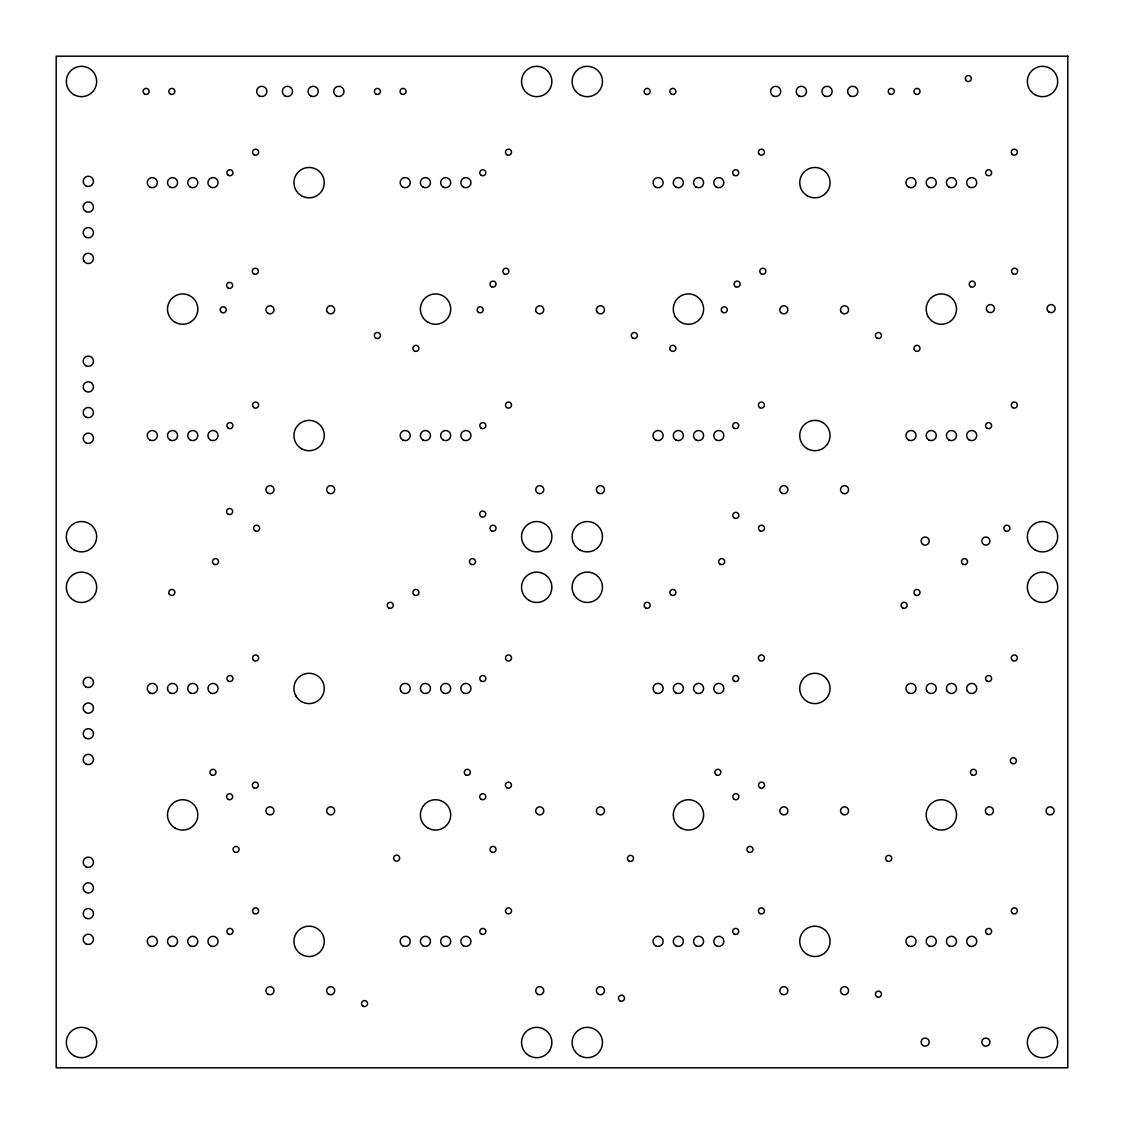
<?xml version="1.0" encoding="UTF-8"?>
<svg xmlns="http://www.w3.org/2000/svg" width="1124" height="1124" viewBox="0 0 1124 1124"><rect width="100%" height="100%" fill="white"/><g stroke="black" fill="none" stroke-linecap="round" stroke-linejoin="round"><path stroke-width="1.5" d="M1067.8 56.2L56.2 56.2L56.2 1067.8L1067.8 1067.8L1067.8 56.2M267.933 994.22A4.046 4.046 0 0 0 274.003 990.722A4.046 4.046 0 0 0 267.933 987.209A4.046 4.046 0 0 0 267.933 994.22M427.963 828.037A15.174 15.174 0 0 0 450.724 814.9A15.174 15.174 0 0 0 427.963 801.763A15.174 15.174 0 0 0 427.963 828.037M295.963 696.037A15.174 15.174 0 0 0 322.237 696.037A15.174 15.174 0 0 0 309.1 673.276A15.174 15.174 0 0 0 295.963 696.037M175.063 828.037A15.174 15.174 0 0 0 197.824 814.9A15.174 15.174 0 0 0 175.063 801.763A15.174 15.174 0 0 0 175.063 828.037M301.513 954.487A15.174 15.174 0 0 0 324.274 941.35A15.174 15.174 0 0 0 301.513 928.213A15.174 15.174 0 0 0 301.513 954.487M529.123 1055.647A15.174 15.174 0 0 0 551.884 1042.51A15.174 15.174 0 0 0 529.123 1029.373A15.174 15.174 0 0 0 529.123 1055.647M529.123 600.427A15.174 15.174 0 0 0 551.884 587.29A15.174 15.174 0 0 0 529.123 574.153A15.174 15.174 0 0 0 529.123 600.427M73.903 600.427A15.174 15.174 0 0 0 96.664 587.29A15.174 15.174 0 0 0 73.903 574.153A15.174 15.174 0 0 0 73.903 600.427M73.903 1055.647A15.174 15.174 0 0 0 96.664 1042.51A15.174 15.174 0 0 0 73.903 1029.373A15.174 15.174 0 0 0 73.903 1055.647M933.763 828.037A15.174 15.174 0 0 0 956.524 814.9A15.174 15.174 0 0 0 933.763 801.763A15.174 15.174 0 0 0 933.763 828.037M807.313 701.587A15.174 15.174 0 0 0 830.074 688.45A15.174 15.174 0 0 0 807.313 675.313A15.174 15.174 0 0 0 807.313 701.587M680.863 828.037A15.174 15.174 0 0 0 703.624 814.9A15.174 15.174 0 0 0 680.863 801.763A15.174 15.174 0 0 0 680.863 828.037M807.313 954.487A15.174 15.174 0 0 0 830.074 941.35A15.174 15.174 0 0 0 807.313 928.213A15.174 15.174 0 0 0 807.313 954.487M1034.923 1055.647A15.174 15.174 0 0 0 1057.684 1042.51A15.174 15.174 0 0 0 1034.923 1029.373A15.174 15.174 0 0 0 1034.923 1055.647M1034.923 600.427A15.174 15.174 0 0 0 1057.684 587.29A15.174 15.174 0 0 0 1034.923 574.153A15.174 15.174 0 0 0 1034.923 600.427M574.153 594.877A15.174 15.174 0 0 0 600.427 594.877A15.174 15.174 0 0 0 587.29 572.116A15.174 15.174 0 0 0 574.153 594.877M579.703 1055.647A15.174 15.174 0 0 0 602.464 1042.51A15.174 15.174 0 0 0 579.703 1029.373A15.174 15.174 0 0 0 579.703 1055.647M427.963 322.237A15.174 15.174 0 0 0 450.724 309.1A15.174 15.174 0 0 0 427.963 295.963A15.174 15.174 0 0 0 427.963 322.237M301.513 195.787A15.174 15.174 0 0 0 324.274 182.65A15.174 15.174 0 0 0 301.513 169.513A15.174 15.174 0 0 0 301.513 195.787M175.063 322.237A15.174 15.174 0 0 0 197.824 309.1A15.174 15.174 0 0 0 175.063 295.963A15.174 15.174 0 0 0 175.063 322.237M301.513 448.687A15.174 15.174 0 0 0 324.274 435.55A15.174 15.174 0 0 0 301.513 422.413A15.174 15.174 0 0 0 301.513 448.687M529.123 549.847A15.174 15.174 0 0 0 551.884 536.71A15.174 15.174 0 0 0 529.123 523.573A15.174 15.174 0 0 0 529.123 549.847M523.573 89.077A15.174 15.174 0 0 0 549.847 89.077A15.174 15.174 0 0 0 536.71 66.316A15.174 15.174 0 0 0 523.573 89.077M73.903 94.627A15.174 15.174 0 0 0 96.664 81.49A15.174 15.174 0 0 0 73.903 68.353A15.174 15.174 0 0 0 73.903 94.627M73.903 549.847A15.174 15.174 0 0 0 96.664 536.71A15.174 15.174 0 0 0 73.903 523.573A15.174 15.174 0 0 0 73.903 549.847M928.213 316.687A15.174 15.174 0 0 0 954.487 316.687A15.174 15.174 0 0 0 941.35 293.926A15.174 15.174 0 0 0 928.213 316.687M807.313 195.787A15.174 15.174 0 0 0 830.074 182.65A15.174 15.174 0 0 0 807.313 169.513A15.174 15.174 0 0 0 807.313 195.787M675.313 316.687A15.174 15.174 0 0 0 701.587 316.687A15.174 15.174 0 0 0 688.45 293.926A15.174 15.174 0 0 0 675.313 316.687M807.313 448.687A15.174 15.174 0 0 0 830.074 435.55A15.174 15.174 0 0 0 807.313 422.413A15.174 15.174 0 0 0 807.313 448.687M1034.923 549.847A15.174 15.174 0 0 0 1057.684 536.71A15.174 15.174 0 0 0 1034.923 523.573A15.174 15.174 0 0 0 1034.923 549.847M1034.923 94.627A15.174 15.174 0 0 0 1057.684 81.49A15.174 15.174 0 0 0 1034.923 68.353A15.174 15.174 0 0 0 1034.923 94.627M579.703 94.627A15.174 15.174 0 0 0 602.464 81.49A15.174 15.174 0 0 0 579.703 68.353A15.174 15.174 0 0 0 579.703 94.627M579.703 549.847A15.174 15.174 0 0 0 602.464 536.71A15.174 15.174 0 0 0 579.703 523.573A15.174 15.174 0 0 0 579.703 549.847M401.563 94.037A3.035 3.035 0 0 0 406.115 91.409A3.035 3.035 0 0 0 401.563 88.782A3.035 3.035 0 0 0 401.563 94.037M671.351 94.037A3.035 3.035 0 0 0 675.903 91.409A3.035 3.035 0 0 0 671.351 88.782A3.035 3.035 0 0 0 671.351 94.037M915.456 94.037A3.035 3.035 0 0 0 920.008 91.409A3.035 3.035 0 0 0 915.456 88.782A3.035 3.035 0 0 0 915.456 94.037M170.314 94.037A3.035 3.035 0 0 0 174.866 91.409A3.035 3.035 0 0 0 170.314 88.782A3.035 3.035 0 0 0 170.314 94.037M414.405 350.983A3.035 3.035 0 0 0 418.957 348.356A3.035 3.035 0 0 0 414.405 345.728A3.035 3.035 0 0 0 414.405 350.983M670.241 349.873A3.035 3.035 0 0 0 675.496 349.873A3.035 3.035 0 0 0 672.869 345.321A3.035 3.035 0 0 0 670.241 349.873M914.346 349.873A3.035 3.035 0 0 0 919.601 349.873A3.035 3.035 0 0 0 916.973 345.321A3.035 3.035 0 0 0 914.346 349.873M414.405 595.074A3.035 3.035 0 0 0 418.957 592.446A3.035 3.035 0 0 0 414.405 589.819A3.035 3.035 0 0 0 414.405 595.074M671.351 595.074A3.035 3.035 0 0 0 675.903 592.446A3.035 3.035 0 0 0 671.351 589.819A3.035 3.035 0 0 0 671.351 595.074M915.456 595.074A3.035 3.035 0 0 0 920.008 592.446A3.035 3.035 0 0 0 915.456 589.819A3.035 3.035 0 0 0 915.456 595.074M169.204 593.964A3.035 3.035 0 0 0 174.459 593.964A3.035 3.035 0 0 0 171.832 589.412A3.035 3.035 0 0 0 169.204 593.964M363.024 1006.191A3.035 3.035 0 0 0 367.576 1003.563A3.035 3.035 0 0 0 363.024 1000.936A3.035 3.035 0 0 0 363.024 1006.191M619.97 1000.824A3.035 3.035 0 0 0 624.523 998.196A3.035 3.035 0 0 0 619.97 995.569A3.035 3.035 0 0 0 619.97 1000.824M876.917 996.777A3.035 3.035 0 0 0 881.469 994.15A3.035 3.035 0 0 0 876.917 991.523A3.035 3.035 0 0 0 876.917 996.777M375.866 94.037A3.035 3.035 0 0 0 380.418 91.409A3.035 3.035 0 0 0 375.866 88.782A3.035 3.035 0 0 0 375.866 94.037M645.654 94.037A3.035 3.035 0 0 0 650.206 91.409A3.035 3.035 0 0 0 645.654 88.782A3.035 3.035 0 0 0 645.654 94.037M144.617 94.037A3.035 3.035 0 0 0 149.169 91.409A3.035 3.035 0 0 0 144.617 88.782A3.035 3.035 0 0 0 144.617 94.037M889.758 94.037A3.035 3.035 0 0 0 894.311 91.409A3.035 3.035 0 0 0 889.758 88.782A3.035 3.035 0 0 0 889.758 94.037M876.917 338.127A3.035 3.035 0 0 0 881.469 335.5A3.035 3.035 0 0 0 876.917 332.873A3.035 3.035 0 0 0 876.917 338.127M632.812 338.127A3.035 3.035 0 0 0 637.364 335.5A3.035 3.035 0 0 0 632.812 332.873A3.035 3.035 0 0 0 632.812 338.127M375.866 338.127A3.035 3.035 0 0 0 380.418 335.5A3.035 3.035 0 0 0 375.866 332.873A3.035 3.035 0 0 0 375.866 338.127M388.707 607.929A3.035 3.035 0 0 0 393.26 605.302A3.035 3.035 0 0 0 388.707 602.675A3.035 3.035 0 0 0 388.707 607.929M645.654 607.929A3.035 3.035 0 0 0 650.206 605.302A3.035 3.035 0 0 0 645.654 602.675A3.035 3.035 0 0 0 645.654 607.929M902.6 607.929A3.035 3.035 0 0 0 907.152 605.302A3.035 3.035 0 0 0 902.6 602.675A3.035 3.035 0 0 0 902.6 607.929M628.962 861.012A3.035 3.035 0 0 0 633.514 858.385A3.035 3.035 0 0 0 628.962 855.757A3.035 3.035 0 0 0 628.962 861.012M395.142 860.759A3.035 3.035 0 0 0 399.694 858.132A3.035 3.035 0 0 0 395.142 855.505A3.035 3.035 0 0 0 395.142 860.759M887.187 861.012A3.035 3.035 0 0 0 891.739 858.385A3.035 3.035 0 0 0 887.187 855.757A3.035 3.035 0 0 0 887.187 861.012M491.497 286.746A3.035 3.035 0 0 0 496.049 284.119A3.035 3.035 0 0 0 491.497 281.492A3.035 3.035 0 0 0 491.497 286.746M481.213 516.703A3.035 3.035 0 0 0 485.765 514.075A3.035 3.035 0 0 0 481.213 511.448A3.035 3.035 0 0 0 481.213 516.703M481.213 799.347A3.035 3.035 0 0 0 485.765 796.719A3.035 3.035 0 0 0 481.213 794.092A3.035 3.035 0 0 0 481.213 799.347M228.116 288.025A3.035 3.035 0 0 0 232.668 285.398A3.035 3.035 0 0 0 228.116 282.77A3.035 3.035 0 0 0 228.116 288.025M228.116 514.146A3.035 3.035 0 0 0 232.668 511.504A3.035 3.035 0 0 0 228.116 508.877A3.035 3.035 0 0 0 228.116 514.146M228.116 799.347A3.035 3.035 0 0 0 232.668 796.719A3.035 3.035 0 0 0 228.116 794.092A3.035 3.035 0 0 0 228.116 799.347M735.588 286.746A3.035 3.035 0 0 0 740.14 284.119A3.035 3.035 0 0 0 735.588 281.492A3.035 3.035 0 0 0 735.588 286.746M734.309 517.995A3.035 3.035 0 0 0 738.861 515.368A3.035 3.035 0 0 0 734.309 512.741A3.035 3.035 0 0 0 734.309 517.995M734.309 799.347A3.035 3.035 0 0 0 738.861 796.719A3.035 3.035 0 0 0 734.309 794.092A3.035 3.035 0 0 0 734.309 799.347M221.695 312.43A3.035 3.035 0 0 0 226.247 309.803A3.035 3.035 0 0 0 221.695 307.175A3.035 3.035 0 0 0 221.695 312.43M478.641 312.43A3.035 3.035 0 0 0 483.194 309.803A3.035 3.035 0 0 0 478.641 307.175A3.035 3.035 0 0 0 478.641 312.43M721.636 311.32A3.035 3.035 0 0 0 726.891 311.32A3.035 3.035 0 0 0 724.263 306.768A3.035 3.035 0 0 0 721.636 311.32M970.7 286.746A3.035 3.035 0 0 0 975.253 284.119A3.035 3.035 0 0 0 970.7 281.492A3.035 3.035 0 0 0 970.7 286.746M213.996 564.248A3.035 3.035 0 0 0 218.548 561.621A3.035 3.035 0 0 0 213.996 558.993A3.035 3.035 0 0 0 213.996 564.248M470.942 564.248A3.035 3.035 0 0 0 475.494 561.621A3.035 3.035 0 0 0 470.942 558.993A3.035 3.035 0 0 0 470.942 564.248M720.175 564.248A3.035 3.035 0 0 0 724.727 561.621A3.035 3.035 0 0 0 720.175 558.993A3.035 3.035 0 0 0 720.175 564.248M962.987 564.248A3.035 3.035 0 0 0 967.539 561.621A3.035 3.035 0 0 0 962.987 558.993A3.035 3.035 0 0 0 962.987 564.248M971.979 774.942A3.035 3.035 0 0 0 976.531 772.314A3.035 3.035 0 0 0 971.979 769.687A3.035 3.035 0 0 0 971.979 774.942M716.325 774.942A3.035 3.035 0 0 0 720.877 772.314A3.035 3.035 0 0 0 716.325 769.687A3.035 3.035 0 0 0 716.325 774.942M465.8 774.942A3.035 3.035 0 0 0 470.352 772.314A3.035 3.035 0 0 0 465.8 769.687A3.035 3.035 0 0 0 465.8 774.942M211.424 774.942A3.035 3.035 0 0 0 215.977 772.314A3.035 3.035 0 0 0 211.424 769.687A3.035 3.035 0 0 0 211.424 774.942M504.339 273.891A3.035 3.035 0 0 0 508.891 271.263A3.035 3.035 0 0 0 504.339 268.636A3.035 3.035 0 0 0 504.339 273.891M253.813 273.891A3.035 3.035 0 0 0 258.365 271.263A3.035 3.035 0 0 0 253.813 268.636A3.035 3.035 0 0 0 253.813 273.891M761.285 273.891A3.035 3.035 0 0 0 765.837 271.263A3.035 3.035 0 0 0 761.285 268.636A3.035 3.035 0 0 0 761.285 273.891M1013.089 273.891A3.035 3.035 0 0 0 1017.641 271.263A3.035 3.035 0 0 0 1013.089 268.636A3.035 3.035 0 0 0 1013.089 273.891M255.106 530.837A3.035 3.035 0 0 0 259.658 528.21A3.035 3.035 0 0 0 255.106 525.582A3.035 3.035 0 0 0 255.106 530.837M491.497 530.837A3.035 3.035 0 0 0 496.049 528.21A3.035 3.035 0 0 0 491.497 525.582A3.035 3.035 0 0 0 491.497 530.837M760.007 530.837A3.035 3.035 0 0 0 764.559 528.21A3.035 3.035 0 0 0 760.007 525.582A3.035 3.035 0 0 0 760.007 530.837M1005.39 530.837A3.035 3.035 0 0 0 1009.942 528.21A3.035 3.035 0 0 0 1005.39 525.582A3.035 3.035 0 0 0 1005.39 530.837M1011.811 763.379A3.035 3.035 0 0 0 1016.363 760.751A3.035 3.035 0 0 0 1011.811 758.124A3.035 3.035 0 0 0 1011.811 763.379M760.007 787.784A3.035 3.035 0 0 0 764.559 785.156A3.035 3.035 0 0 0 760.007 782.529A3.035 3.035 0 0 0 760.007 787.784M506.91 787.784A3.035 3.035 0 0 0 511.462 785.156A3.035 3.035 0 0 0 506.91 782.529A3.035 3.035 0 0 0 506.91 787.784M253.813 787.784A3.035 3.035 0 0 0 258.365 785.156A3.035 3.035 0 0 0 253.813 782.529A3.035 3.035 0 0 0 253.813 787.784M234.551 852.02A3.035 3.035 0 0 0 239.103 849.393A3.035 3.035 0 0 0 234.551 846.765A3.035 3.035 0 0 0 234.551 852.02M491.497 852.02A3.035 3.035 0 0 0 496.049 849.393A3.035 3.035 0 0 0 491.497 846.765A3.035 3.035 0 0 0 491.497 852.02M748.444 852.02A3.035 3.035 0 0 0 752.996 849.393A3.035 3.035 0 0 0 748.444 846.765A3.035 3.035 0 0 0 748.444 852.02M965.727 80.071A3.035 3.035 0 0 0 970.981 80.071A3.035 3.035 0 0 0 968.354 75.519A3.035 3.035 0 0 0 965.727 80.071M596.942 311.826A4.046 4.046 0 0 0 603.939 311.826A4.046 4.046 0 0 0 600.441 305.756A4.046 4.046 0 0 0 596.942 311.826M536.246 311.826A4.046 4.046 0 0 0 543.243 311.826A4.046 4.046 0 0 0 539.745 305.756A4.046 4.046 0 0 0 536.246 311.826M598.418 493.169A4.046 4.046 0 0 0 604.487 489.671A4.046 4.046 0 0 0 598.418 486.172A4.046 4.046 0 0 0 598.418 493.169M537.722 493.169A4.046 4.046 0 0 0 543.791 489.671A4.046 4.046 0 0 0 537.722 486.172A4.046 4.046 0 0 0 537.722 493.169M598.418 814.352A4.046 4.046 0 0 0 604.487 810.854A4.046 4.046 0 0 0 598.418 807.355A4.046 4.046 0 0 0 598.418 814.352M537.722 814.352A4.046 4.046 0 0 0 543.791 810.854A4.046 4.046 0 0 0 537.722 807.355A4.046 4.046 0 0 0 537.722 814.352M598.418 994.22A4.046 4.046 0 0 0 604.487 990.722A4.046 4.046 0 0 0 598.418 987.209A4.046 4.046 0 0 0 598.418 994.22M537.722 994.22A4.046 4.046 0 0 0 543.791 990.722A4.046 4.046 0 0 0 537.722 987.209A4.046 4.046 0 0 0 537.722 994.22M327.14 311.826A4.046 4.046 0 0 0 334.151 311.826A4.046 4.046 0 0 0 330.653 305.756A4.046 4.046 0 0 0 327.14 311.826M267.933 313.315A4.046 4.046 0 0 0 274.003 309.803A4.046 4.046 0 0 0 267.933 306.304A4.046 4.046 0 0 0 267.933 313.315M328.63 493.169A4.046 4.046 0 0 0 334.699 489.671A4.046 4.046 0 0 0 328.63 486.172A4.046 4.046 0 0 0 328.63 493.169M267.933 493.169A4.046 4.046 0 0 0 274.003 489.671A4.046 4.046 0 0 0 267.933 486.172A4.046 4.046 0 0 0 267.933 493.169M328.63 814.352A4.046 4.046 0 0 0 334.699 810.854A4.046 4.046 0 0 0 328.63 807.355A4.046 4.046 0 0 0 328.63 814.352M267.933 814.352A4.046 4.046 0 0 0 274.003 810.854A4.046 4.046 0 0 0 267.933 807.355A4.046 4.046 0 0 0 267.933 814.352M328.63 994.22A4.046 4.046 0 0 0 334.699 990.722A4.046 4.046 0 0 0 328.63 987.209A4.046 4.046 0 0 0 328.63 994.22M1049.085 312.093A4.046 4.046 0 0 0 1055.155 308.594A4.046 4.046 0 0 0 1049.085 305.096A4.046 4.046 0 0 0 1049.085 312.093M988.389 312.093A4.046 4.046 0 0 0 994.459 308.594A4.046 4.046 0 0 0 988.389 305.096A4.046 4.046 0 0 0 988.389 312.093M983.837 544.564A4.046 4.046 0 0 0 989.907 541.066A4.046 4.046 0 0 0 983.837 537.553A4.046 4.046 0 0 0 983.837 544.564M923.141 544.564A4.046 4.046 0 0 0 929.211 541.066A4.046 4.046 0 0 0 923.141 537.553A4.046 4.046 0 0 0 923.141 544.564M1048.074 814.352A4.046 4.046 0 0 0 1054.143 810.854A4.046 4.046 0 0 0 1048.074 807.355A4.046 4.046 0 0 0 1048.074 814.352M987.378 814.352A4.046 4.046 0 0 0 993.447 810.854A4.046 4.046 0 0 0 987.378 807.355A4.046 4.046 0 0 0 987.378 814.352M983.837 1045.615A4.046 4.046 0 0 0 989.907 1042.103A4.046 4.046 0 0 0 983.837 1038.604A4.046 4.046 0 0 0 983.837 1045.615M923.141 1045.615A4.046 4.046 0 0 0 929.211 1042.103A4.046 4.046 0 0 0 923.141 1038.604A4.046 4.046 0 0 0 923.141 1045.615M841.033 311.826A4.046 4.046 0 0 0 848.044 311.826A4.046 4.046 0 0 0 844.546 305.756A4.046 4.046 0 0 0 841.033 311.826M780.337 311.826A4.046 4.046 0 0 0 787.348 311.826A4.046 4.046 0 0 0 783.85 305.756A4.046 4.046 0 0 0 780.337 311.826M842.522 493.169A4.046 4.046 0 0 0 848.592 489.671A4.046 4.046 0 0 0 842.522 486.172A4.046 4.046 0 0 0 842.522 493.169M781.826 493.169A4.046 4.046 0 0 0 787.896 489.671A4.046 4.046 0 0 0 781.826 486.172A4.046 4.046 0 0 0 781.826 493.169M842.522 814.352A4.046 4.046 0 0 0 848.592 810.854A4.046 4.046 0 0 0 842.522 807.355A4.046 4.046 0 0 0 842.522 814.352M781.826 814.352A4.046 4.046 0 0 0 787.896 810.854A4.046 4.046 0 0 0 781.826 807.355A4.046 4.046 0 0 0 781.826 814.352M842.522 994.22A4.046 4.046 0 0 0 848.592 990.722A4.046 4.046 0 0 0 842.522 987.209A4.046 4.046 0 0 0 842.522 994.22M781.826 994.22A4.046 4.046 0 0 0 787.896 990.722A4.046 4.046 0 0 0 781.826 987.209A4.046 4.046 0 0 0 781.826 994.22M83.864 260.993A5.142 5.142 0 0 0 92.772 260.993A5.142 5.142 0 0 0 88.318 253.279A5.142 5.142 0 0 0 83.864 260.993M85.747 237.178A5.142 5.142 0 0 0 93.461 232.724A5.142 5.142 0 0 0 85.747 228.27A5.142 5.142 0 0 0 85.747 237.178M85.747 211.481A5.142 5.142 0 0 0 93.461 207.027A5.142 5.142 0 0 0 85.747 202.573A5.142 5.142 0 0 0 85.747 211.481M85.747 185.783A5.142 5.142 0 0 0 93.461 181.329A5.142 5.142 0 0 0 85.747 176.889A5.142 5.142 0 0 0 85.747 185.783M85.747 442.73A5.142 5.142 0 0 0 93.461 438.276A5.142 5.142 0 0 0 85.747 433.836A5.142 5.142 0 0 0 85.747 442.73M85.747 417.032A5.142 5.142 0 0 0 93.461 412.592A5.142 5.142 0 0 0 85.747 408.138A5.142 5.142 0 0 0 85.747 417.032M85.747 391.349A5.142 5.142 0 0 0 93.461 386.895A5.142 5.142 0 0 0 85.747 382.441A5.142 5.142 0 0 0 85.747 391.349M85.747 365.651A5.142 5.142 0 0 0 93.461 361.197A5.142 5.142 0 0 0 85.747 356.744A5.142 5.142 0 0 0 85.747 365.651M85.747 763.913A5.142 5.142 0 0 0 93.461 759.459A5.142 5.142 0 0 0 85.747 755.019A5.142 5.142 0 0 0 85.747 763.913M85.747 738.215A5.142 5.142 0 0 0 93.461 733.775A5.142 5.142 0 0 0 85.747 729.321A5.142 5.142 0 0 0 85.747 738.215M85.747 712.532A5.142 5.142 0 0 0 93.461 708.078A5.142 5.142 0 0 0 85.747 703.624A5.142 5.142 0 0 0 85.747 712.532M85.747 686.834A5.142 5.142 0 0 0 93.461 682.38A5.142 5.142 0 0 0 85.747 677.927A5.142 5.142 0 0 0 85.747 686.834M85.747 943.781A5.142 5.142 0 0 0 93.461 939.327A5.142 5.142 0 0 0 85.747 934.873A5.142 5.142 0 0 0 85.747 943.781M85.747 918.083A5.142 5.142 0 0 0 93.461 913.629A5.142 5.142 0 0 0 85.747 909.176A5.142 5.142 0 0 0 85.747 918.083M85.747 892.386A5.142 5.142 0 0 0 93.461 887.932A5.142 5.142 0 0 0 85.747 883.492A5.142 5.142 0 0 0 85.747 892.386M85.747 866.688A5.142 5.142 0 0 0 93.461 862.249A5.142 5.142 0 0 0 85.747 857.795A5.142 5.142 0 0 0 85.747 866.688M310.575 95.849A5.142 5.142 0 0 0 318.289 91.409A5.142 5.142 0 0 0 310.575 86.955A5.142 5.142 0 0 0 310.575 95.849M336.273 95.849A5.142 5.142 0 0 0 343.986 91.409A5.142 5.142 0 0 0 336.273 86.955A5.142 5.142 0 0 0 336.273 95.849M259.194 95.849A5.142 5.142 0 0 0 266.894 91.409A5.142 5.142 0 0 0 259.194 86.955A5.142 5.142 0 0 0 259.194 95.849M284.878 95.849A5.142 5.142 0 0 0 292.591 91.409A5.142 5.142 0 0 0 284.878 86.955A5.142 5.142 0 0 0 284.878 95.849M824.468 95.849A5.142 5.142 0 0 0 832.181 91.409A5.142 5.142 0 0 0 824.468 86.955A5.142 5.142 0 0 0 824.468 95.849M850.166 95.849A5.142 5.142 0 0 0 857.879 91.409A5.142 5.142 0 0 0 850.166 86.955A5.142 5.142 0 0 0 850.166 95.849M773.087 95.849A5.142 5.142 0 0 0 780.787 91.409A5.142 5.142 0 0 0 773.087 86.955A5.142 5.142 0 0 0 773.087 95.849M798.771 95.849A5.142 5.142 0 0 0 806.484 91.409A5.142 5.142 0 0 0 798.771 86.955A5.142 5.142 0 0 0 798.771 95.849M422.905 945.734A5.058 5.058 0 0 0 430.492 941.35A5.058 5.058 0 0 0 422.905 936.966A5.058 5.058 0 0 0 422.905 945.734M170.005 945.734A5.058 5.058 0 0 0 177.592 941.35A5.058 5.058 0 0 0 170.005 936.966A5.058 5.058 0 0 0 170.005 945.734M421.05 690.979A5.058 5.058 0 0 0 429.818 690.979A5.058 5.058 0 0 0 425.434 683.392A5.058 5.058 0 0 0 421.05 690.979M170.005 692.834A5.058 5.058 0 0 0 177.592 688.45A5.058 5.058 0 0 0 170.005 684.066A5.058 5.058 0 0 0 170.005 692.834M443.137 945.734A5.058 5.058 0 0 0 450.724 941.35A5.058 5.058 0 0 0 443.137 936.966A5.058 5.058 0 0 0 443.137 945.734M190.237 945.734A5.058 5.058 0 0 0 197.824 941.35A5.058 5.058 0 0 0 190.237 936.966A5.058 5.058 0 0 0 190.237 945.734M443.137 692.834A5.058 5.058 0 0 0 450.724 688.45A5.058 5.058 0 0 0 443.137 684.066A5.058 5.058 0 0 0 443.137 692.834M190.237 692.834A5.058 5.058 0 0 0 197.824 688.45A5.058 5.058 0 0 0 190.237 684.066A5.058 5.058 0 0 0 190.237 692.834M402.673 945.734A5.058 5.058 0 0 0 410.26 941.35A5.058 5.058 0 0 0 402.673 936.966A5.058 5.058 0 0 0 402.673 945.734M149.773 945.734A5.058 5.058 0 0 0 157.36 941.35A5.058 5.058 0 0 0 149.773 936.966A5.058 5.058 0 0 0 149.773 945.734M400.818 690.979A5.058 5.058 0 0 0 409.586 690.979A5.058 5.058 0 0 0 405.202 683.392A5.058 5.058 0 0 0 400.818 690.979M149.773 692.834A5.058 5.058 0 0 0 157.36 688.45A5.058 5.058 0 0 0 149.773 684.066A5.058 5.058 0 0 0 149.773 692.834M463.369 945.734A5.058 5.058 0 0 0 470.956 941.35A5.058 5.058 0 0 0 463.369 936.966A5.058 5.058 0 0 0 463.369 945.734M210.469 945.734A5.058 5.058 0 0 0 218.056 941.35A5.058 5.058 0 0 0 210.469 936.966A5.058 5.058 0 0 0 210.469 945.734M463.369 692.834A5.058 5.058 0 0 0 470.956 688.45A5.058 5.058 0 0 0 463.369 684.066A5.058 5.058 0 0 0 463.369 692.834M210.469 692.834A5.058 5.058 0 0 0 218.056 688.45A5.058 5.058 0 0 0 210.469 684.066A5.058 5.058 0 0 0 210.469 692.834M506.994 913.503A3.035 3.035 0 0 0 511.546 910.876A3.035 3.035 0 0 0 506.994 908.248A3.035 3.035 0 0 0 506.994 913.503M481.297 934.058A3.035 3.035 0 0 0 485.849 931.431A3.035 3.035 0 0 0 481.297 928.803A3.035 3.035 0 0 0 481.297 934.058M254.094 913.503A3.035 3.035 0 0 0 258.646 910.876A3.035 3.035 0 0 0 254.094 908.248A3.035 3.035 0 0 0 254.094 913.503M228.397 934.058A3.035 3.035 0 0 0 232.949 931.431A3.035 3.035 0 0 0 228.397 928.803A3.035 3.035 0 0 0 228.397 934.058M506.994 660.603A3.035 3.035 0 0 0 511.546 657.976A3.035 3.035 0 0 0 506.994 655.348A3.035 3.035 0 0 0 506.994 660.603M481.297 681.158A3.035 3.035 0 0 0 485.849 678.531A3.035 3.035 0 0 0 481.297 675.903A3.035 3.035 0 0 0 481.297 681.158M254.094 660.603A3.035 3.035 0 0 0 258.646 657.976A3.035 3.035 0 0 0 254.094 655.348A3.035 3.035 0 0 0 254.094 660.603M228.397 681.158A3.035 3.035 0 0 0 232.949 678.531A3.035 3.035 0 0 0 228.397 675.903A3.035 3.035 0 0 0 228.397 681.158M928.705 945.734A5.058 5.058 0 0 0 936.292 941.35A5.058 5.058 0 0 0 928.705 936.966A5.058 5.058 0 0 0 928.705 945.734M675.805 945.734A5.058 5.058 0 0 0 683.392 941.35A5.058 5.058 0 0 0 675.805 936.966A5.058 5.058 0 0 0 675.805 945.734M926.85 690.979A5.058 5.058 0 0 0 935.618 690.979A5.058 5.058 0 0 0 931.234 683.392A5.058 5.058 0 0 0 926.85 690.979M675.805 692.834A5.058 5.058 0 0 0 683.392 688.45A5.058 5.058 0 0 0 675.805 684.066A5.058 5.058 0 0 0 675.805 692.834M948.937 945.734A5.058 5.058 0 0 0 956.524 941.35A5.058 5.058 0 0 0 948.937 936.966A5.058 5.058 0 0 0 948.937 945.734M696.037 945.734A5.058 5.058 0 0 0 703.624 941.35A5.058 5.058 0 0 0 696.037 936.966A5.058 5.058 0 0 0 696.037 945.734M947.082 690.979A5.058 5.058 0 0 0 955.85 690.979A5.058 5.058 0 0 0 951.466 683.392A5.058 5.058 0 0 0 947.082 690.979M696.037 692.834A5.058 5.058 0 0 0 703.624 688.45A5.058 5.058 0 0 0 696.037 684.066A5.058 5.058 0 0 0 696.037 692.834M908.473 945.734A5.058 5.058 0 0 0 916.06 941.35A5.058 5.058 0 0 0 908.473 936.966A5.058 5.058 0 0 0 908.473 945.734M655.573 945.734A5.058 5.058 0 0 0 663.16 941.35A5.058 5.058 0 0 0 655.573 936.966A5.058 5.058 0 0 0 655.573 945.734M908.473 692.834A5.058 5.058 0 0 0 916.06 688.45A5.058 5.058 0 0 0 908.473 684.066A5.058 5.058 0 0 0 908.473 692.834M655.573 692.834A5.058 5.058 0 0 0 663.16 688.45A5.058 5.058 0 0 0 655.573 684.066A5.058 5.058 0 0 0 655.573 692.834M969.169 945.734A5.058 5.058 0 0 0 976.756 941.35A5.058 5.058 0 0 0 969.169 936.966A5.058 5.058 0 0 0 969.169 945.734M716.269 945.734A5.058 5.058 0 0 0 723.856 941.35A5.058 5.058 0 0 0 716.269 936.966A5.058 5.058 0 0 0 716.269 945.734M967.314 690.979A5.058 5.058 0 0 0 976.082 690.979A5.058 5.058 0 0 0 971.698 683.392A5.058 5.058 0 0 0 967.314 690.979M716.269 692.834A5.058 5.058 0 0 0 723.856 688.45A5.058 5.058 0 0 0 716.269 684.066A5.058 5.058 0 0 0 716.269 692.834M1012.794 913.503A3.035 3.035 0 0 0 1017.346 910.876A3.035 3.035 0 0 0 1012.794 908.248A3.035 3.035 0 0 0 1012.794 913.503M987.097 934.058A3.035 3.035 0 0 0 991.649 931.431A3.035 3.035 0 0 0 987.097 928.803A3.035 3.035 0 0 0 987.097 934.058M759.894 913.503A3.035 3.035 0 0 0 764.446 910.876A3.035 3.035 0 0 0 759.894 908.248A3.035 3.035 0 0 0 759.894 913.503M734.197 934.058A3.035 3.035 0 0 0 738.749 931.431A3.035 3.035 0 0 0 734.197 928.803A3.035 3.035 0 0 0 734.197 934.058M1012.794 660.603A3.035 3.035 0 0 0 1017.346 657.976A3.035 3.035 0 0 0 1012.794 655.348A3.035 3.035 0 0 0 1012.794 660.603M987.097 681.158A3.035 3.035 0 0 0 991.649 678.531A3.035 3.035 0 0 0 987.097 675.903A3.035 3.035 0 0 0 987.097 681.158M759.894 660.603A3.035 3.035 0 0 0 764.446 657.976A3.035 3.035 0 0 0 759.894 655.348A3.035 3.035 0 0 0 759.894 660.603M734.197 681.158A3.035 3.035 0 0 0 738.749 678.531A3.035 3.035 0 0 0 734.197 675.903A3.035 3.035 0 0 0 734.197 681.158M422.905 439.934A5.058 5.058 0 0 0 430.492 435.55A5.058 5.058 0 0 0 422.905 431.166A5.058 5.058 0 0 0 422.905 439.934M170.005 439.934A5.058 5.058 0 0 0 177.592 435.55A5.058 5.058 0 0 0 170.005 431.166A5.058 5.058 0 0 0 170.005 439.934M422.905 187.034A5.058 5.058 0 0 0 430.492 182.65A5.058 5.058 0 0 0 422.905 178.266A5.058 5.058 0 0 0 422.905 187.034M170.005 187.034A5.058 5.058 0 0 0 177.592 182.65A5.058 5.058 0 0 0 170.005 178.266A5.058 5.058 0 0 0 170.005 187.034M443.137 439.934A5.058 5.058 0 0 0 450.724 435.55A5.058 5.058 0 0 0 443.137 431.166A5.058 5.058 0 0 0 443.137 439.934M190.237 439.934A5.058 5.058 0 0 0 197.824 435.55A5.058 5.058 0 0 0 190.237 431.166A5.058 5.058 0 0 0 190.237 439.934M443.137 187.034A5.058 5.058 0 0 0 450.724 182.65A5.058 5.058 0 0 0 443.137 178.266A5.058 5.058 0 0 0 443.137 187.034M190.237 187.034A5.058 5.058 0 0 0 197.824 182.65A5.058 5.058 0 0 0 190.237 178.266A5.058 5.058 0 0 0 190.237 187.034M402.673 439.934A5.058 5.058 0 0 0 410.26 435.55A5.058 5.058 0 0 0 402.673 431.166A5.058 5.058 0 0 0 402.673 439.934M149.773 439.934A5.058 5.058 0 0 0 157.36 435.55A5.058 5.058 0 0 0 149.773 431.166A5.058 5.058 0 0 0 149.773 439.934M402.673 187.034A5.058 5.058 0 0 0 410.26 182.65A5.058 5.058 0 0 0 402.673 178.266A5.058 5.058 0 0 0 402.673 187.034M149.773 187.034A5.058 5.058 0 0 0 157.36 182.65A5.058 5.058 0 0 0 149.773 178.266A5.058 5.058 0 0 0 149.773 187.034M463.369 439.934A5.058 5.058 0 0 0 470.956 435.55A5.058 5.058 0 0 0 463.369 431.166A5.058 5.058 0 0 0 463.369 439.934M210.469 439.934A5.058 5.058 0 0 0 218.056 435.55A5.058 5.058 0 0 0 210.469 431.166A5.058 5.058 0 0 0 210.469 439.934M463.369 187.034A5.058 5.058 0 0 0 470.956 182.65A5.058 5.058 0 0 0 463.369 178.266A5.058 5.058 0 0 0 463.369 187.034M210.469 187.034A5.058 5.058 0 0 0 218.056 182.65A5.058 5.058 0 0 0 210.469 178.266A5.058 5.058 0 0 0 210.469 187.034M506.994 407.703A3.035 3.035 0 0 0 511.546 405.076A3.035 3.035 0 0 0 506.994 402.448A3.035 3.035 0 0 0 506.994 407.703M481.297 428.258A3.035 3.035 0 0 0 485.849 425.631A3.035 3.035 0 0 0 481.297 423.003A3.035 3.035 0 0 0 481.297 428.258M254.094 407.703A3.035 3.035 0 0 0 258.646 405.076A3.035 3.035 0 0 0 254.094 402.448A3.035 3.035 0 0 0 254.094 407.703M228.397 428.258A3.035 3.035 0 0 0 232.949 425.631A3.035 3.035 0 0 0 228.397 423.003A3.035 3.035 0 0 0 228.397 428.258M506.994 154.803A3.035 3.035 0 0 0 511.546 152.176A3.035 3.035 0 0 0 506.994 149.548A3.035 3.035 0 0 0 506.994 154.803M481.297 175.358A3.035 3.035 0 0 0 485.849 172.731A3.035 3.035 0 0 0 481.297 170.103A3.035 3.035 0 0 0 481.297 175.358M254.094 154.803A3.035 3.035 0 0 0 258.646 152.176A3.035 3.035 0 0 0 254.094 149.548A3.035 3.035 0 0 0 254.094 154.803M228.397 175.358A3.035 3.035 0 0 0 232.949 172.731A3.035 3.035 0 0 0 228.397 170.103A3.035 3.035 0 0 0 228.397 175.358M928.705 439.934A5.058 5.058 0 0 0 936.292 435.55A5.058 5.058 0 0 0 928.705 431.166A5.058 5.058 0 0 0 928.705 439.934M675.805 439.934A5.058 5.058 0 0 0 683.392 435.55A5.058 5.058 0 0 0 675.805 431.166A5.058 5.058 0 0 0 675.805 439.934M928.705 187.034A5.058 5.058 0 0 0 936.292 182.65A5.058 5.058 0 0 0 928.705 178.266A5.058 5.058 0 0 0 928.705 187.034M675.805 187.034A5.058 5.058 0 0 0 683.392 182.65A5.058 5.058 0 0 0 675.805 178.266A5.058 5.058 0 0 0 675.805 187.034M948.937 439.934A5.058 5.058 0 0 0 956.524 435.55A5.058 5.058 0 0 0 948.937 431.166A5.058 5.058 0 0 0 948.937 439.934M696.037 439.934A5.058 5.058 0 0 0 703.624 435.55A5.058 5.058 0 0 0 696.037 431.166A5.058 5.058 0 0 0 696.037 439.934M948.937 187.034A5.058 5.058 0 0 0 956.524 182.65A5.058 5.058 0 0 0 948.937 178.266A5.058 5.058 0 0 0 948.937 187.034M696.037 187.034A5.058 5.058 0 0 0 703.624 182.65A5.058 5.058 0 0 0 696.037 178.266A5.058 5.058 0 0 0 696.037 187.034M908.473 439.934A5.058 5.058 0 0 0 916.06 435.55A5.058 5.058 0 0 0 908.473 431.166A5.058 5.058 0 0 0 908.473 439.934M655.573 439.934A5.058 5.058 0 0 0 663.16 435.55A5.058 5.058 0 0 0 655.573 431.166A5.058 5.058 0 0 0 655.573 439.934M908.473 187.034A5.058 5.058 0 0 0 916.06 182.65A5.058 5.058 0 0 0 908.473 178.266A5.058 5.058 0 0 0 908.473 187.034M655.573 187.034A5.058 5.058 0 0 0 663.16 182.65A5.058 5.058 0 0 0 655.573 178.266A5.058 5.058 0 0 0 655.573 187.034M969.169 439.934A5.058 5.058 0 0 0 976.756 435.55A5.058 5.058 0 0 0 969.169 431.166A5.058 5.058 0 0 0 969.169 439.934M716.269 439.934A5.058 5.058 0 0 0 723.856 435.55A5.058 5.058 0 0 0 716.269 431.166A5.058 5.058 0 0 0 716.269 439.934M969.169 187.034A5.058 5.058 0 0 0 976.756 182.65A5.058 5.058 0 0 0 969.169 178.266A5.058 5.058 0 0 0 969.169 187.034M716.269 187.034A5.058 5.058 0 0 0 723.856 182.65A5.058 5.058 0 0 0 716.269 178.266A5.058 5.058 0 0 0 716.269 187.034M1012.794 407.703A3.035 3.035 0 0 0 1017.346 405.076A3.035 3.035 0 0 0 1012.794 402.448A3.035 3.035 0 0 0 1012.794 407.703M987.097 428.258A3.035 3.035 0 0 0 991.649 425.631A3.035 3.035 0 0 0 987.097 423.003A3.035 3.035 0 0 0 987.097 428.258M759.894 407.703A3.035 3.035 0 0 0 764.446 405.076A3.035 3.035 0 0 0 759.894 402.448A3.035 3.035 0 0 0 759.894 407.703M734.197 428.258A3.035 3.035 0 0 0 738.749 425.631A3.035 3.035 0 0 0 734.197 423.003A3.035 3.035 0 0 0 734.197 428.258M1011.684 153.693A3.035 3.035 0 0 0 1016.939 153.693A3.035 3.035 0 0 0 1014.312 149.141A3.035 3.035 0 0 0 1011.684 153.693M987.097 175.358A3.035 3.035 0 0 0 991.649 172.731A3.035 3.035 0 0 0 987.097 170.103A3.035 3.035 0 0 0 987.097 175.358M758.784 153.693A3.035 3.035 0 0 0 764.039 153.693A3.035 3.035 0 0 0 761.412 149.141A3.035 3.035 0 0 0 758.784 153.693M734.197 175.358A3.035 3.035 0 0 0 738.749 172.731A3.035 3.035 0 0 0 734.197 170.103A3.035 3.035 0 0 0 734.197 175.358"/></g></svg>
